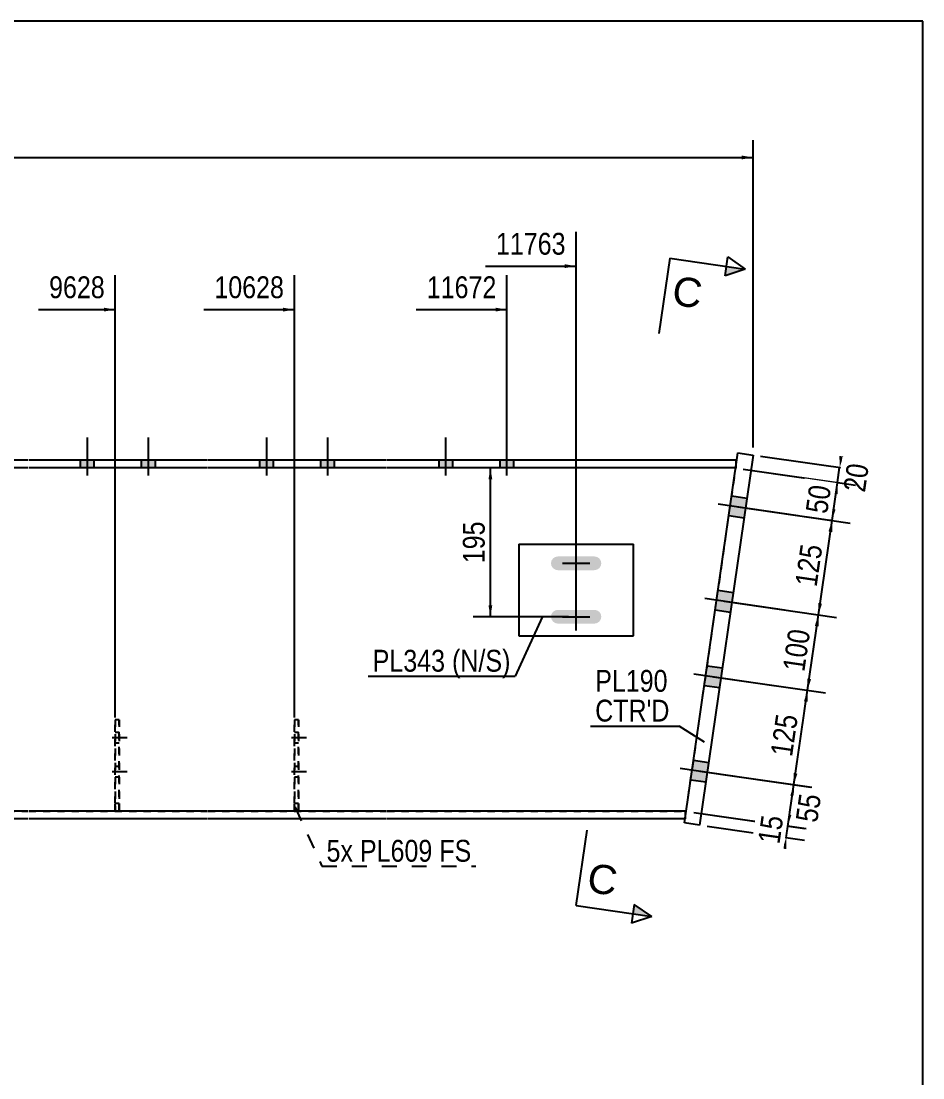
# Model space of a CAD drawing. Header units: millimetres. Extents: x 2 to 405, y 5 to 282.
# Drawn here: x 286.8 to 405, y 143.5 to 282 of the extents above; entities that cross this region are included whole.
import ezdxf

# ---------------------------------------------------------------- set-up
doc = ezdxf.new("R2010")
doc.units = ezdxf.units.MM
doc.linetypes.add('DXK_LINE_DOT1', pattern=[1.8814, 0.9407, -0.9407])
doc.linetypes.add('DXK_LINE_DOT2', pattern=[3.9198, 1.9599, -1.9599])
doc.styles.add('Arial', font='ARIAL.TTF', dxfattribs={"height": 0.2})
doc.styles.add('Arial Narrow', font='ARIALN.TTF', dxfattribs={"height": 0.2})

# ---------------------------------------------------------------- blocks, each defined once
blk = doc.blocks.new('Unknown-624480948-5281')
at = {"color": 5, "linetype": 'Continuous'}
for p, q in [((405, 282), (5, 282)), ((405, 5), (405, 282))]:
    blk.add_line(p, q, dxfattribs=at)
blk = doc.blocks.new('Part-624480948-3432 - 3414')
at = {"color": 2, "linetype": 'Continuous'}
for p, q in [((240.67, 224.44), (193.97, 224.44)), ((193.97, 224.44), (193.97, 223.44)), ((264.17, 224.44), (240.77, 224.44)), ((287.67, 224.44), (264.27, 224.44)), ((311.17, 224.44), (287.77, 224.44)), ((334.67, 224.44), (311.27, 224.44)), ((380.47, 224.44), (334.77, 224.44)), ((380.47, 224.44), (380.47, 223.44)), ((240.67, 223.44), (193.97, 223.44)), ((264.17, 223.44), (240.77, 223.44)), ((287.67, 223.44), (264.27, 223.44)), ((311.17, 223.44), (287.77, 223.44)), ((334.67, 223.44), (311.27, 223.44)), ((380.47, 223.44), (334.77, 223.44))]:
    blk.add_line(p, q, dxfattribs=at)
blk = doc.blocks.new('Part-624480948-3430 - 3414')
at = {"color": 2, "linetype": 'Continuous'}
for p, q in [((240.67, 178.44), (211.78, 178.44)), ((240.67, 177.44), (211.78, 177.44)), ((264.17, 178.44), (240.77, 178.44)), ((264.17, 177.44), (240.77, 177.44)), ((287.67, 178.44), (264.27, 178.44)), ((287.67, 177.44), (264.27, 177.44)), ((311.17, 178.44), (287.77, 178.44)), ((311.17, 177.44), (287.77, 177.44)), ((334.67, 178.44), (311.27, 178.44)), ((334.67, 177.44), (311.27, 177.44)), ((373.82, 178.44), (334.77, 178.44)), ((373.82, 177.44), (334.77, 177.44)), ((373.82, 178.44), (373.82, 177.44))]:
    blk.add_line(p, q, dxfattribs=at)
at = {"color": 7, "linetype": 'DXK_LINE_DOT1'}
blk.add_line((211.78, 178.44), (211.78, 177.44), dxfattribs=at)
blk = doc.blocks.new('Part-624480948-3439 - 3414')
at = {"color": 2, "linetype": 'Continuous'}
for p, q in [((373.75, 176.93), (380.76, 225.42)), ((382.74, 225.13), (375.73, 176.64)), ((380.76, 225.42), (382.74, 225.13)), ((375.73, 176.64), (373.75, 176.93))]:
    blk.add_line(p, q, dxfattribs=at)
blk = doc.blocks.new('Bolt-624480948-7826 - 3414')
at = {"color": 3, "linetype": 'DXK_LINE_DOT2'}
for p, q in [((323.12, 184.29), (322.62, 184.29)), ((324.17, 183.59), (320.37, 183.59)), ((323.12, 182.89), (322.62, 182.89))]:
    blk.add_line(p, q, dxfattribs=at)
blk = doc.blocks.new('Part-624480948-7789 - 3414')
at = {"color": 7, "linetype": 'DXK_LINE_DOT1'}
for p, q in [((299.62, 190.44), (299.12, 190.44)), ((299.12, 190.44), (299.12, 178.44)), ((299.62, 190.44), (299.12, 190.44)), ((299.12, 190.44), (299.12, 190.44)), ((299.12, 179.44), (299.12, 190.44)), ((299.62, 178.44), (299.62, 190.44)), ((299.62, 190.44), (299.62, 190.44)), ((299.62, 190.44), (299.62, 179.44)), ((299.62, 179.44), (299.12, 179.44)), ((299.12, 178.44), (299.12, 179.44)), ((299.62, 179.44), (299.62, 178.44)), ((299.62, 178.44), (299.12, 178.44)), ((299.62, 178.44), (299.12, 178.44)), ((299.12, 178.44), (299.12, 178.44)), ((299.62, 178.44), (299.62, 178.44))]:
    blk.add_line(p, q, dxfattribs=at)
blk = doc.blocks.new('Part-624480948-7786 - 3414')
at = {"color": 7, "linetype": 'DXK_LINE_DOT1'}
for p, q in [((323.12, 190.44), (322.62, 190.44)), ((322.62, 190.44), (322.62, 178.44)), ((323.12, 190.44), (322.62, 190.44)), ((322.62, 190.44), (322.62, 190.44)), ((322.62, 179.44), (322.62, 190.44)), ((323.12, 178.44), (323.12, 190.44)), ((323.12, 190.44), (323.12, 190.44)), ((323.12, 190.44), (323.12, 179.44)), ((323.12, 179.44), (322.62, 179.44)), ((322.62, 178.44), (322.62, 179.44)), ((323.12, 179.44), (323.12, 178.44)), ((323.12, 178.44), (322.62, 178.44)), ((323.12, 178.44), (322.62, 178.44)), ((322.62, 178.44), (322.62, 178.44)), ((323.12, 178.44), (323.12, 178.44))]:
    blk.add_line(p, q, dxfattribs=at)
blk = doc.blocks.new('Part-624480948-3455 - 3414')
at = {"color": 2, "linetype": 'Continuous'}
for p, q in [((352.04, 213.44), (367.04, 213.44)), ((352.04, 213.44), (352.04, 201.44)), ((367.04, 201.44), (367.04, 213.44)), ((352.04, 201.44), (367.04, 201.44))]:
    blk.add_line(p, q, dxfattribs=at)
blk = doc.blocks.new('Part-624480948-3456 - 3414')
at = {"color": 2, "linetype": 'Continuous'}
for p, q in [((170.52, 223.44), (170.52, 178.44)), ((373.97, 178.44), (373.82, 178.44))]:
    blk.add_line(p, q, dxfattribs=at)
at = {"color": 7, "linetype": 'DXK_LINE_DOT1'}
for p, q in [((177.02, 223.44), (170.52, 223.44)), ((240.67, 223.44), (177.12, 223.44)), ((264.17, 223.44), (240.77, 223.44)), ((287.67, 223.44), (264.27, 223.44)), ((311.17, 223.44), (287.77, 223.44)), ((334.67, 223.44), (311.27, 223.44)), ((380.47, 223.44), (334.77, 223.44)), ((373.97, 178.44), (380.47, 223.44)), ((170.52, 178.44), (177.02, 178.44)), ((177.12, 178.44), (240.67, 178.44)), ((240.77, 178.44), (264.17, 178.44)), ((264.27, 178.44), (287.67, 178.44)), ((287.77, 178.44), (311.17, 178.44)), ((311.27, 178.44), (334.67, 178.44)), ((334.77, 178.44), (373.82, 178.44))]:
    blk.add_line(p, q, dxfattribs=at)
blk = doc.blocks.new('Bolt-624480948-3478 - 3414')
at = {"linetype": 'Continuous'}
for points in [[(379.94, 219.78), (379.57, 217.21), (381.55, 216.92), (381.92, 219.49)], [(379.94, 219.78), (379.57, 217.21), (381.55, 216.92), (381.92, 219.49)], [(378.16, 207.41), (377.78, 204.84), (379.76, 204.55), (380.14, 207.12)], [(378.16, 207.41), (377.78, 204.84), (379.76, 204.55), (380.14, 207.12)], [(376.72, 197.51), (376.35, 194.94), (378.33, 194.65), (378.7, 197.23)], [(376.72, 197.51), (376.35, 194.94), (378.33, 194.65), (378.7, 197.23)], [(374.94, 185.14), (374.56, 182.57), (376.54, 182.28), (376.92, 184.85)], [(374.94, 185.14), (374.56, 182.57), (376.54, 182.28), (376.92, 184.85)]]:
    blk.add_hatch(color=3, dxfattribs=at).paths.add_polyline_path(points)
at = {"color": 3, "linetype": 'Continuous'}
for p, q in [((379.94, 219.78), (381.92, 219.49)), ((379.94, 219.78), (381.92, 219.49)), ((378.18, 218.72), (388.67, 217.21)), ((378.18, 218.72), (388.67, 217.21)), ((379.57, 217.21), (381.55, 216.92)), ((379.57, 217.21), (381.55, 216.92)), ((378.16, 207.41), (380.14, 207.12)), ((378.16, 207.41), (380.14, 207.12)), ((376.4, 206.35), (386.88, 204.83)), ((376.4, 206.35), (386.88, 204.83)), ((377.78, 204.84), (379.76, 204.55)), ((377.78, 204.84), (379.76, 204.55)), ((376.72, 197.51), (378.7, 197.23)), ((376.72, 197.51), (378.7, 197.23)), ((374.97, 196.45), (385.45, 194.94)), ((374.97, 196.45), (385.45, 194.94)), ((376.35, 194.94), (378.33, 194.65)), ((376.35, 194.94), (378.33, 194.65)), ((374.94, 185.14), (376.92, 184.85)), ((374.94, 185.14), (376.92, 184.85)), ((373.18, 184.08), (383.66, 182.57)), ((373.18, 184.08), (383.66, 182.57)), ((374.56, 182.57), (376.54, 182.28)), ((374.56, 182.57), (376.54, 182.28))]:
    blk.add_line(p, q, dxfattribs=at)
blk = doc.blocks.new('Bolt-624480948-3490 - 3414')
at = {"linetype": 'Continuous'}
for points in [[(362.58, 210.31), (362.77, 210.6), (362.84, 210.94), (362.77, 211.29), (362.58, 211.58), (362.29, 211.77), (361.94, 211.84), (357.14, 211.84), (356.8, 211.77), (356.51, 211.58), (356.31, 211.29), (356.24, 210.94), (356.31, 210.6), (356.51, 210.31), (356.8, 210.11), (357.14, 210.04), (361.94, 210.04), (362.29, 210.11)], [(362.58, 203.31), (362.77, 203.6), (362.84, 203.94), (362.77, 204.29), (362.58, 204.58), (362.29, 204.77), (361.94, 204.84), (357.14, 204.84), (356.8, 204.77), (356.51, 204.58), (356.31, 204.29), (356.24, 203.94), (356.31, 203.6), (356.51, 203.31), (356.8, 203.11), (357.14, 203.04), (361.94, 203.04), (362.29, 203.11)]]:
    blk.add_hatch(color=3, dxfattribs=at).paths.add_polyline_path(points)
at = {"color": 3, "linetype": 'Continuous'}
for p, q in [((359.54, 209.14), (359.54, 212.74)), ((357.74, 210.94), (361.34, 210.94)), ((359.54, 202.14), (359.54, 205.74)), ((357.74, 203.94), (361.34, 203.94))]:
    blk.add_line(p, q, dxfattribs=at)
blk = doc.blocks.new('Bolt-624480948-7808 - 3414')
at = {"linetype": 'Continuous'}
for points in [[(318.07, 223.44), (319.87, 223.44), (319.87, 224.44), (318.07, 224.44)], [(318.07, 223.44), (319.87, 223.44), (319.87, 224.44), (318.07, 224.44)], [(326.07, 223.44), (327.87, 223.44), (327.87, 224.44), (326.07, 224.44)], [(326.07, 223.44), (327.87, 223.44), (327.87, 224.44), (326.07, 224.44)]]:
    blk.add_hatch(color=3, dxfattribs=at).paths.add_polyline_path(points)
at = {"color": 3, "linetype": 'Continuous'}
for p, q in [((318.97, 222.44), (318.97, 227.44)), ((318.97, 222.44), (318.97, 227.44)), ((326.97, 222.44), (326.97, 227.44)), ((326.97, 222.44), (326.97, 227.44)), ((318.07, 223.44), (318.07, 224.44)), ((318.07, 223.44), (318.07, 224.44)), ((319.87, 223.44), (319.87, 224.44)), ((319.87, 223.44), (319.87, 224.44)), ((326.07, 223.44), (326.07, 224.44)), ((326.07, 223.44), (326.07, 224.44)), ((327.87, 223.44), (327.87, 224.44)), ((327.87, 223.44), (327.87, 224.44))]:
    blk.add_line(p, q, dxfattribs=at)
blk = doc.blocks.new('Bolt-624480948-7809 - 3414')
at = {"linetype": 'Continuous'}
for points in [[(294.57, 223.44), (296.37, 223.44), (296.37, 224.44), (294.57, 224.44)], [(294.57, 223.44), (296.37, 223.44), (296.37, 224.44), (294.57, 224.44)], [(302.57, 223.44), (304.37, 223.44), (304.37, 224.44), (302.57, 224.44)], [(302.57, 223.44), (304.37, 223.44), (304.37, 224.44), (302.57, 224.44)]]:
    blk.add_hatch(color=3, dxfattribs=at).paths.add_polyline_path(points)
at = {"color": 3, "linetype": 'Continuous'}
for p, q in [((295.47, 222.44), (295.47, 227.44)), ((295.47, 222.44), (295.47, 227.44)), ((303.47, 222.44), (303.47, 227.44)), ((303.47, 222.44), (303.47, 227.44)), ((294.57, 223.44), (294.57, 224.44)), ((294.57, 223.44), (294.57, 224.44)), ((296.37, 223.44), (296.37, 224.44)), ((296.37, 223.44), (296.37, 224.44)), ((302.57, 223.44), (302.57, 224.44)), ((302.57, 223.44), (302.57, 224.44)), ((304.37, 223.44), (304.37, 224.44)), ((304.37, 223.44), (304.37, 224.44))]:
    blk.add_line(p, q, dxfattribs=at)
blk = doc.blocks.new('Bolt-624480948-7813 - 3414')
at = {"linetype": 'Continuous'}
for points in [[(341.57, 223.44), (343.37, 223.44), (343.37, 224.44), (341.57, 224.44)], [(341.57, 223.44), (343.37, 223.44), (343.37, 224.44), (341.57, 224.44)], [(349.57, 223.44), (351.37, 223.44), (351.37, 224.44), (349.57, 224.44)], [(349.57, 223.44), (351.37, 223.44), (351.37, 224.44), (349.57, 224.44)]]:
    blk.add_hatch(color=3, dxfattribs=at).paths.add_polyline_path(points)
at = {"color": 3, "linetype": 'Continuous'}
for p, q in [((342.47, 222.44), (342.47, 227.44)), ((342.47, 222.44), (342.47, 227.44)), ((350.47, 222.44), (350.47, 227.44)), ((350.47, 222.44), (350.47, 227.44)), ((341.57, 223.44), (341.57, 224.44)), ((341.57, 223.44), (341.57, 224.44)), ((343.37, 223.44), (343.37, 224.44)), ((343.37, 223.44), (343.37, 224.44)), ((349.57, 223.44), (349.57, 224.44)), ((349.57, 223.44), (349.57, 224.44)), ((351.37, 223.44), (351.37, 224.44)), ((351.37, 223.44), (351.37, 224.44))]:
    blk.add_line(p, q, dxfattribs=at)
blk = doc.blocks.new('Bolt-624480948-7827 - 3414')
at = {"color": 3, "linetype": 'DXK_LINE_DOT2'}
for p, q in [((323.12, 188.76), (322.62, 188.76)), ((324.17, 188.06), (320.37, 188.06)), ((323.12, 187.36), (322.62, 187.36))]:
    blk.add_line(p, q, dxfattribs=at)
blk = doc.blocks.new('Bolt-624480948-7832 - 3414')
at = {"color": 3, "linetype": 'DXK_LINE_DOT2'}
for p, q in [((299.62, 184.29), (299.12, 184.29)), ((300.67, 183.59), (296.87, 183.59)), ((299.62, 182.89), (299.12, 182.89))]:
    blk.add_line(p, q, dxfattribs=at)
blk = doc.blocks.new('Bolt-624480948-7833 - 3414')
at = {"color": 3, "linetype": 'DXK_LINE_DOT2'}
for p, q in [((299.62, 188.76), (299.12, 188.76)), ((300.67, 188.06), (296.87, 188.06)), ((299.62, 187.36), (299.12, 187.36))]:
    blk.add_line(p, q, dxfattribs=at)
blk = doc.blocks.new('StraightDimension-624480948-6673 - 3414')
at = {"linetype": 'Continuous'}
blk.add_hatch(color=7, dxfattribs=at).paths.add_polyline_path([(381.24, 264.38), (382.74, 264.13), (381.24, 263.88)])
at = {"color": 7, "linetype": 'Continuous'}
for p, q in [((382.74, 226.13), (382.74, 266.38)), ((30.4, 264.13), (382.74, 264.13))]:
    blk.add_line(p, q, dxfattribs=at)
blk = doc.blocks.new('StraightDimension-624480948-7010 - 3414')
at = {"linetype": 'Continuous'}
for points in [[(394.56, 224.94), (394.09, 223.49), (394.06, 225.01)], [(393.35, 220.07), (393.81, 221.51), (393.84, 219.99)]]:
    blk.add_hatch(color=7, dxfattribs=at).paths.add_polyline_path(points)
at = {"color": 7, "linetype": 'Continuous'}
for p, q in [((383.73, 224.99), (396.32, 223.17)), ((381.46, 223.3), (396.03, 221.19)), ((393.81, 221.51), (394.09, 223.49))]:
    blk.add_line(p, q, dxfattribs=at)
at = {"color": 0}
blk.add_wipeout([(398.6, 224.28), (394.45, 224.89), (393.75, 220.08), (397.91, 219.48)], dxfattribs=at)
at = {"color": 3, "style": 'Arial Narrow'}
blk.add_text('20', height=2.863, rotation=81.7725, dxfattribs=at).set_placement((397.4, 220.16))
blk = doc.blocks.new('StraightDimension-624480948-7011 - 3414')
at = {"linetype": 'Continuous'}
for points in [[(393.35, 220.07), (393.81, 221.51), (393.84, 219.99)], [(393.55, 218.01), (393.09, 216.57), (393.06, 218.09)]]:
    blk.add_hatch(color=7, dxfattribs=at).paths.add_polyline_path(points)
at = {"color": 7, "linetype": 'Continuous'}
for p, q in [((381.46, 223.3), (396.18, 221.17)), ((393.09, 216.57), (393.81, 221.51)), ((380.75, 218.35), (395.47, 216.22))]:
    blk.add_line(p, q, dxfattribs=at)
at = {"color": 0}
blk.add_wipeout([(393.65, 221.46), (389.49, 222.07), (388.8, 217.26), (392.95, 216.66)], dxfattribs=at)
at = {"color": 3, "style": 'Arial Narrow'}
blk.add_text('50', height=2.863, rotation=81.7725, dxfattribs=at).set_placement((392.45, 217.34))
blk = doc.blocks.new('StraightDimension-624480948-7012 - 3414')
at = {"linetype": 'Continuous'}
for points in [[(392.63, 215.12), (393.09, 216.57), (393.13, 215.04)], [(391.77, 205.64), (391.3, 204.19), (391.27, 205.71)]]:
    blk.add_hatch(color=7, dxfattribs=at).paths.add_polyline_path(points)
at = {"color": 7, "linetype": 'Continuous'}
for p, q in [((380.75, 218.35), (395.47, 216.22)), ((391.3, 204.19), (393.09, 216.57)), ((378.96, 205.98), (393.68, 203.85))]:
    blk.add_line(p, q, dxfattribs=at)
at = {"color": 0}
blk.add_wipeout([(392.53, 213.71), (388.37, 214.31), (387.41, 207.69), (391.57, 207.09)], dxfattribs=at)
at = {"color": 3, "style": 'Arial Narrow'}
blk.add_text('125', height=2.863, rotation=81.7725, dxfattribs=at).set_placement((391.06, 207.77))
blk = doc.blocks.new('StraightDimension-624480948-7013 - 3414')
at = {"linetype": 'Continuous'}
for points in [[(390.84, 202.75), (391.3, 204.19), (391.34, 202.67)], [(390.34, 195.75), (389.87, 194.3), (389.84, 195.82)]]:
    blk.add_hatch(color=7, dxfattribs=at).paths.add_polyline_path(points)
at = {"color": 7, "linetype": 'Continuous'}
for p, q in [((378.96, 205.98), (393.68, 203.85)), ((389.87, 194.3), (391.3, 204.19)), ((377.53, 196.08), (392.25, 193.95))]:
    blk.add_line(p, q, dxfattribs=at)
at = {"color": 0}
blk.add_wipeout([(390.92, 202.57), (386.76, 203.18), (385.8, 196.56), (389.96, 195.96)], dxfattribs=at)
at = {"color": 3, "style": 'Arial Narrow'}
blk.add_text('100', height=2.863, rotation=81.7725, dxfattribs=at).set_placement((389.45, 196.64))
blk = doc.blocks.new('StraightDimension-624480948-7014 - 3414')
at = {"linetype": 'Continuous'}
for points in [[(389.41, 192.85), (389.87, 194.3), (389.91, 192.78)], [(388.55, 183.37), (388.08, 181.93), (388.05, 183.45)]]:
    blk.add_hatch(color=7, dxfattribs=at).paths.add_polyline_path(points)
at = {"color": 7, "linetype": 'Continuous'}
for p, q in [((377.53, 196.08), (392.25, 193.95)), ((388.08, 181.93), (389.87, 194.3)), ((375.74, 183.71), (390.46, 181.58))]:
    blk.add_line(p, q, dxfattribs=at)
at = {"color": 0}
blk.add_wipeout([(389.31, 191.44), (385.15, 192.04), (384.2, 185.43), (388.35, 184.82)], dxfattribs=at)
at = {"color": 3, "style": 'Arial Narrow'}
blk.add_text('125', height=2.863, rotation=81.7725, dxfattribs=at).set_placement((387.84, 185.5))
blk = doc.blocks.new('StraightDimension-624480948-7015 - 3414')
at = {"linetype": 'Continuous'}
for points in [[(387.62, 180.48), (388.08, 181.93), (388.12, 180.41)], [(387.76, 177.96), (387.3, 176.51), (387.27, 178.03)]]:
    blk.add_hatch(color=7, dxfattribs=at).paths.add_polyline_path(points)
at = {"color": 7, "linetype": 'Continuous'}
for p, q in [((375.74, 183.71), (390.31, 181.6)), ((387.3, 176.51), (388.08, 181.93)), ((374.96, 178.3), (389.53, 176.19))]:
    blk.add_line(p, q, dxfattribs=at)
at = {"color": 0}
blk.add_wipeout([(392.35, 181), (388.19, 181.6), (387.49, 176.8), (391.65, 176.19)], dxfattribs=at)
at = {"color": 3, "style": 'Arial Narrow'}
blk.add_text('55', height=2.863, rotation=81.7725, dxfattribs=at).set_placement((391.14, 176.87))
blk = doc.blocks.new('StraightDimension-624480948-7016 - 3414')
at = {"linetype": 'Continuous'}
for points in [[(387.76, 177.96), (387.3, 176.51), (387.27, 178.03)], [(386.62, 173.55), (387.08, 175), (387.12, 173.48)]]:
    blk.add_hatch(color=7, dxfattribs=at).paths.add_polyline_path(points)
at = {"color": 7, "linetype": 'Continuous'}
for p, q in [((374.96, 178.3), (389.68, 176.17)), ((376.72, 176.5), (389.46, 174.65)), ((387.08, 175), (387.3, 176.51))]:
    blk.add_line(p, q, dxfattribs=at)
at = {"color": 0}
blk.add_wipeout([(387.39, 178.18), (383.23, 178.78), (382.54, 173.97), (386.7, 173.37)], dxfattribs=at)
at = {"color": 3, "style": 'Arial Narrow'}
blk.add_text('15', height=2.863, rotation=81.7725, dxfattribs=at).set_placement((386.19, 174.05))
blk = doc.blocks.new('StraightDimension-624480948-8881 - 3414')
at = {"linetype": 'Continuous'}
for points in [[(348.05, 221.94), (348.3, 223.44), (348.55, 221.94)], [(348.55, 205.44), (348.3, 203.94), (348.05, 205.44)]]:
    blk.add_hatch(color=7, dxfattribs=at).paths.add_polyline_path(points)
at = {"color": 7, "linetype": 'Continuous'}
for p, q in [((358.54, 223.44), (346.05, 223.44)), ((348.3, 203.94), (348.3, 223.44)), ((358.54, 203.94), (346.05, 203.94))]:
    blk.add_line(p, q, dxfattribs=at)
at = {"color": 0}
blk.add_wipeout([(348.15, 217.03), (343.95, 217.03), (343.95, 210.35), (348.15, 210.35)], dxfattribs=at)
at = {"color": 3, "style": 'Arial Narrow'}
blk.add_text('195', height=2.863, rotation=90.0002, dxfattribs=at).set_placement((347.55, 210.95))
blk = doc.blocks.new('StraightDimension-624480948-10847 - 3414')
at = {"linetype": 'Continuous'}
blk.add_hatch(color=7, dxfattribs=at).paths.add_polyline_path([(358.04, 250.14), (359.54, 249.89), (358.04, 249.64)])
at = {"color": 7, "linetype": 'Continuous'}
for p, q in [((359.54, 204.94), (359.54, 254.39)), ((347.65, 249.89), (359.54, 249.89))]:
    blk.add_line(p, q, dxfattribs=at)
at = {"color": 0}
blk.add_wipeout([(358.77, 250.79), (358.77, 254.99), (348.43, 254.99), (348.43, 250.79)], dxfattribs=at)
at = {"color": 3, "style": 'Arial Narrow'}
blk.add_text('11763', height=2.863, dxfattribs=at).set_placement((349.03, 251.39))
blk = doc.blocks.new('StraightDimension-624480948-10848 - 3414')
at = {"linetype": 'Continuous'}
blk.add_hatch(color=7, dxfattribs=at).paths.add_polyline_path([(348.97, 244.44), (350.47, 244.19), (348.97, 243.94)])
at = {"color": 7, "linetype": 'Continuous'}
for p, q in [((350.47, 227.14), (350.47, 248.69)), ((338.58, 244.19), (350.47, 244.19))]:
    blk.add_line(p, q, dxfattribs=at)
at = {"color": 0}
blk.add_wipeout([(349.7, 245.09), (349.7, 249.29), (339.36, 249.29), (339.36, 245.09)], dxfattribs=at)
at = {"color": 3, "style": 'Arial Narrow'}
blk.add_text('11672', height=2.863, dxfattribs=at).set_placement((339.96, 245.69))
blk = doc.blocks.new('StraightDimension-624480948-10849 - 3414')
at = {"linetype": 'Continuous'}
blk.add_hatch(color=7, dxfattribs=at).paths.add_polyline_path([(321.12, 244.44), (322.62, 244.19), (321.12, 243.94)])
at = {"color": 7, "linetype": 'Continuous'}
for p, q in [((322.62, 190.73), (322.62, 248.69)), ((310.73, 244.19), (322.62, 244.19))]:
    blk.add_line(p, q, dxfattribs=at)
at = {"color": 0}
blk.add_wipeout([(321.85, 245.09), (321.85, 249.29), (311.51, 249.29), (311.51, 245.09)], dxfattribs=at)
at = {"color": 3, "style": 'Arial Narrow'}
blk.add_text('10628', height=2.863, dxfattribs=at).set_placement((312.11, 245.69))
blk = doc.blocks.new('StraightDimension-624480948-10850 - 3414')
at = {"linetype": 'Continuous'}
blk.add_hatch(color=7, dxfattribs=at).paths.add_polyline_path([(297.62, 244.44), (299.12, 244.19), (297.62, 243.94)])
at = {"color": 7, "linetype": 'Continuous'}
for p, q in [((299.12, 190.73), (299.12, 248.69)), ((289.06, 244.19), (299.12, 244.19))]:
    blk.add_line(p, q, dxfattribs=at)
at = {"color": 0}
blk.add_wipeout([(298.35, 245.09), (298.35, 249.29), (289.84, 249.29), (289.84, 245.09)], dxfattribs=at)
at = {"color": 3, "style": 'Arial Narrow'}
blk.add_text('9628', height=2.863, dxfattribs=at).set_placement((290.44, 245.69))
blk = doc.blocks.new('SectionMark-624480948-3710 - 3414')
at = {"linetype": 'Continuous'}
for points in [[(379.06, 248.63), (379.24, 249.87), (381.72, 249.51)], [(366.97, 165), (367.15, 166.23), (369.45, 164.64)]]:
    blk.add_hatch(color=30, dxfattribs=at).paths.add_polyline_path(points)
at = {"color": 30, "linetype": 'Continuous'}
for p, q in [((379.06, 248.63), (379.42, 251.11)), ((379.42, 251.11), (381.72, 249.51)), ((381.72, 249.51), (379.06, 248.63)), ((367.15, 166.23), (366.79, 163.76)), ((369.45, 164.64), (367.15, 166.23)), ((359.55, 166.07), (369.45, 164.64)), ((369.45, 164.64), (366.79, 163.76))]:
    blk.add_line(p, q, dxfattribs=at)
at = {"color": 0, "linetype": 'Continuous'}
for points in [[(375.76, 244.31), (376.34, 248.27), (372.52, 248.82), (371.95, 244.86)], [(364.64, 167.35), (365.21, 171.31), (361.4, 171.86), (360.82, 167.9)]]:
    blk.add_wipeout(points, dxfattribs=at)
at = {"color": 30, "linetype": 'Continuous'}
for p, q in [((371.82, 250.94), (370.39, 241.04)), ((371.82, 250.94), (381.72, 249.51)), ((359.55, 166.07), (360.98, 175.97))]:
    blk.add_line(p, q, dxfattribs=at)
at = {"color": 96, "linetype": 'Continuous', "style": 'Arial'}
for p in [(371.95, 244.86), (360.82, 167.9)]:
    blk.add_text('C', height=3.82, rotation=-8.2277, dxfattribs=at).set_placement(p)
blk = doc.blocks.new('Mark-624480948-7205 - 3414')
at = {"color": 7, "linetype": 'Continuous'}
blk.add_line((376.39, 187.52), (373.05, 189.6), dxfattribs=at)
at = {"color": 0}
for points in [[(371.55, 194.1), (371.55, 197.1), (362.04, 197.1), (362.04, 194.1)], [(371.8, 190.2), (371.8, 193.2), (362.04, 193.2), (362.04, 190.2)]]:
    blk.add_wipeout(points, dxfattribs=at)
for points in [[(371.55, 194.1), (371.55, 197.1), (362.04, 197.1), (362.04, 194.1)], [(371.8, 190.2), (371.8, 193.2), (362.04, 193.2), (362.04, 190.2)]]:
    blk.add_wipeout(points, dxfattribs=at)
at = {"color": 7, "linetype": 'Continuous'}
blk.add_line((361.44, 189.6), (373.05, 189.6), dxfattribs=at)
at = {"color": 3, "style": 'Arial Narrow'}
blk.add_text('PL190', height=2.863, dxfattribs=at).set_placement((362.04, 194.1))
at = {"color": 1, "style": 'Arial Narrow'}
blk.add_text("CTR'D", height=2.863, dxfattribs=at).set_placement((362.04, 190.2))
blk = doc.blocks.new('Mark-624480948-7235 - 3414')
at = {"color": 0}
for points in [[(342.37, 196.74), (342.37, 199.74), (332.87, 199.74), (332.87, 196.74)], [(350.94, 196.74), (350.94, 199.74), (343.27, 199.74), (343.27, 196.74)]]:
    blk.add_wipeout(points, dxfattribs=at)
for points in [[(342.37, 196.74), (342.37, 199.74), (332.87, 199.74), (332.87, 196.74)], [(350.94, 196.74), (350.94, 199.74), (343.27, 199.74), (343.27, 196.74)]]:
    blk.add_wipeout(points, dxfattribs=at)
at = {"color": 7, "linetype": 'Continuous'}
for p in [(355.07, 203.87), (332.27, 196.14)]:
    blk.add_line(p, (351.54, 196.14), dxfattribs=at)
at = {"color": 3, "style": 'Arial Narrow'}
for s, p in [('PL343', (332.87, 196.74)), ('(N/', (343.27, 196.74)), ('S)', (347.65, 196.74))]:
    blk.add_text(s, height=2.863, dxfattribs=at).set_placement(p)
blk = doc.blocks.new('MarkSet-624480948-8068 - 3414')
at = {"color": 0}
for points in [[(330.3, 171.83), (330.3, 174.83), (326.82, 174.83), (326.82, 171.83)], [(340.7, 171.83), (340.7, 174.83), (331.2, 174.83), (331.2, 171.83)], [(345.8, 171.83), (345.8, 174.83), (341.6, 174.83), (341.6, 171.83)]]:
    blk.add_wipeout(points, dxfattribs=at)
for points in [[(330.3, 171.83), (330.3, 174.83), (326.82, 174.83), (326.82, 171.83)], [(340.7, 171.83), (340.7, 174.83), (331.2, 174.83), (331.2, 171.83)], [(345.8, 171.83), (345.8, 174.83), (341.6, 174.83), (341.6, 171.83)]]:
    blk.add_wipeout(points, dxfattribs=at)
at = {"color": 7, "linetype": 'DXK_LINE_DOT2'}
for p, q in [((322.69, 178.97), (326.22, 171.23)), ((326.22, 171.23), (346.4, 171.23))]:
    blk.add_line(p, q, dxfattribs=at)
at = {"color": 3, "style": 'Arial Narrow'}
for s, p in [('5x', (326.82, 171.83)), ('PL609', (331.2, 171.83)), ('FS', (341.6, 171.83))]:
    blk.add_text(s, height=2.863, dxfattribs=at).set_placement(p)

msp = doc.modelspace()

# ---------------------------------------------------------------- block references
for name in ['Unknown-624480948-5281', 'Bolt-624480948-7809 - 3414', 'Bolt-624480948-7808 - 3414', 'Bolt-624480948-7813 - 3414', 'Part-624480948-3432 - 3414', 'Part-624480948-3439 - 3414', 'Part-624480948-3456 - 3414', 'Bolt-624480948-3478 - 3414', 'Part-624480948-3455 - 3414', 'Bolt-624480948-3490 - 3414', 'Part-624480948-7789 - 3414', 'Part-624480948-7786 - 3414', 'Bolt-624480948-7833 - 3414', 'Bolt-624480948-7827 - 3414', 'Bolt-624480948-7832 - 3414', 'Bolt-624480948-7826 - 3414', 'Part-624480948-3430 - 3414']:
    msp.add_blockref(name, (0, 0))

# ---------------------------------------------------------------- next in the draw order: block references
for name in ['StraightDimension-624480948-6673 - 3414', 'StraightDimension-624480948-7010 - 3414', 'StraightDimension-624480948-8881 - 3414', 'MarkSet-624480948-8068 - 3414']:
    msp.add_blockref(name, (0, 0))

# ---------------------------------------------------------------- next in the draw order: block references
for name in ['StraightDimension-624480948-10847 - 3414', 'StraightDimension-624480948-10850 - 3414', 'StraightDimension-624480948-10849 - 3414', 'StraightDimension-624480948-7011 - 3414', 'Mark-624480948-7235 - 3414']:
    msp.add_blockref(name, (0, 0))

# ---------------------------------------------------------------- next in the draw order: block references
for name in ['StraightDimension-624480948-10848 - 3414', 'StraightDimension-624480948-7012 - 3414']:
    msp.add_blockref(name, (0, 0))

# ---------------------------------------------------------------- next in the draw order: block references
msp.add_blockref('StraightDimension-624480948-7013 - 3414', (0, 0))

# ---------------------------------------------------------------- next in the draw order: block references
msp.add_blockref('StraightDimension-624480948-7014 - 3414', (0, 0))

# ---------------------------------------------------------------- next in the draw order: block references
msp.add_blockref('StraightDimension-624480948-7015 - 3414', (0, 0))

# ---------------------------------------------------------------- next in the draw order: block references
msp.add_blockref('StraightDimension-624480948-7016 - 3414', (0, 0))

# ---------------------------------------------------------------- next in the draw order: block references
msp.add_blockref('SectionMark-624480948-3710 - 3414', (0, 0))

# ---------------------------------------------------------------- next in the draw order: block references
msp.add_blockref('Mark-624480948-7205 - 3414', (0, 0))

doc.saveas('drawing.dxf')
